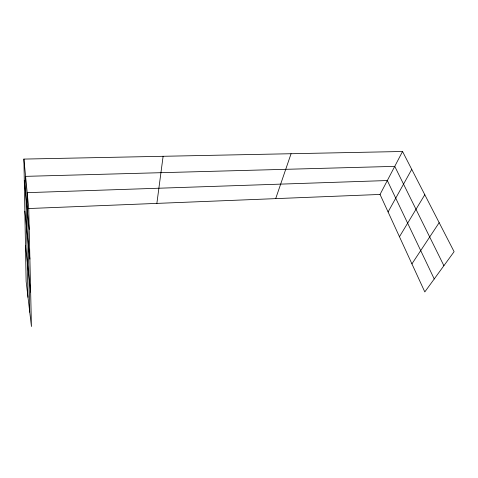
<?xml version="1.0" encoding="UTF-8"?>
<svg xmlns="http://www.w3.org/2000/svg" width="478" height="478" viewBox="0 0 478 478"><rect width="100%" height="100%" fill="white"/><g stroke="black" fill="none" stroke-linecap="round" stroke-linejoin="round"><path stroke-width="0.72" d="M156.868 203.395L163.112 156.294M275.692 198.633L291.072 153.725M402.542 151.49L454.1 251.679L424.805 291.921L380.04 194.444L402.542 151.49L23.9 159.084L26.129 281.428L31.446 326.51L28.734 208.533L23.9 159.084M388.082 211.963L411.737 169.361M399.459 236.735L424.793 194.731M411.922 263.868L439.168 222.658M28.734 208.533L380.04 194.444M443.895 265.696L394.75 166.368L25.585 176.352L27.999 297.304M434.233 278.967L387.323 180.535L27.18 192.658L29.756 312.164M25.471 245.387L30.658 292.07M24.85 211.174L29.899 259.136M24.288 180.481L29.212 229.386"/></g></svg>
